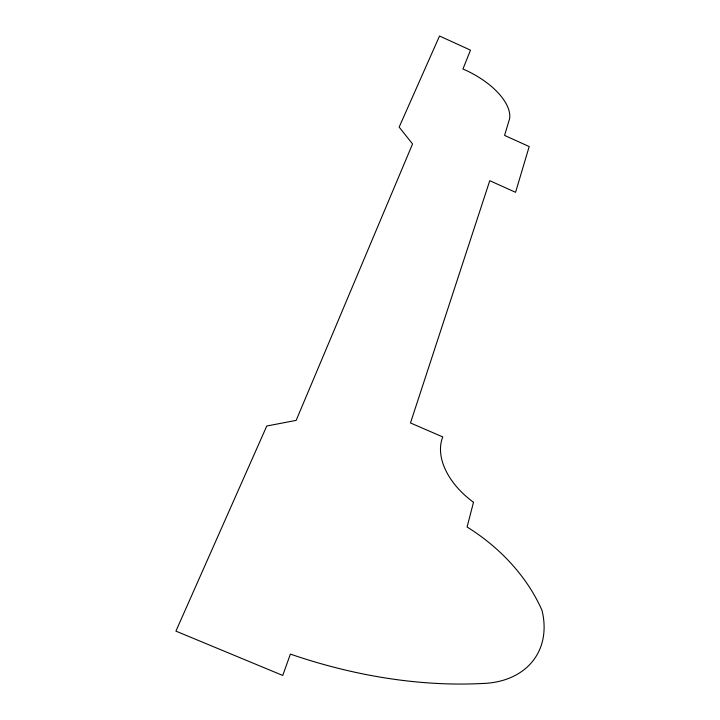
<?xml version="1.0" encoding="UTF-8"?>
<svg xmlns="http://www.w3.org/2000/svg" width="720" height="720" viewBox="0 0 720 720"><rect width="100%" height="100%" fill="white"/><g stroke="black" fill="none" stroke-linecap="round" stroke-linejoin="round"><path stroke-width="1.08" d="M473.499 502.281L467.082 526.995A158.229 117 31.6 0 1 542.016 610.425A98.532 70.677 32.6 0 1 481.986 683.505A392.427 252.909 25 0 1 290.385 654.102L282.744 675.45L175.914 631.125L266.769 426.015L296.163 420.381L412.56 143.937L399.159 127.116L439.524 36L470.493 50.148L462.96 68.994A59.895 29.448 25.3 0 1 509.625 118.647L504.576 135.414L529.191 146.556L515.574 192.303L489.762 180.693L410.481 422.955L442.773 436.941A70.272 45.45 30.8 0 0 473.499 502.281"/></g></svg>
